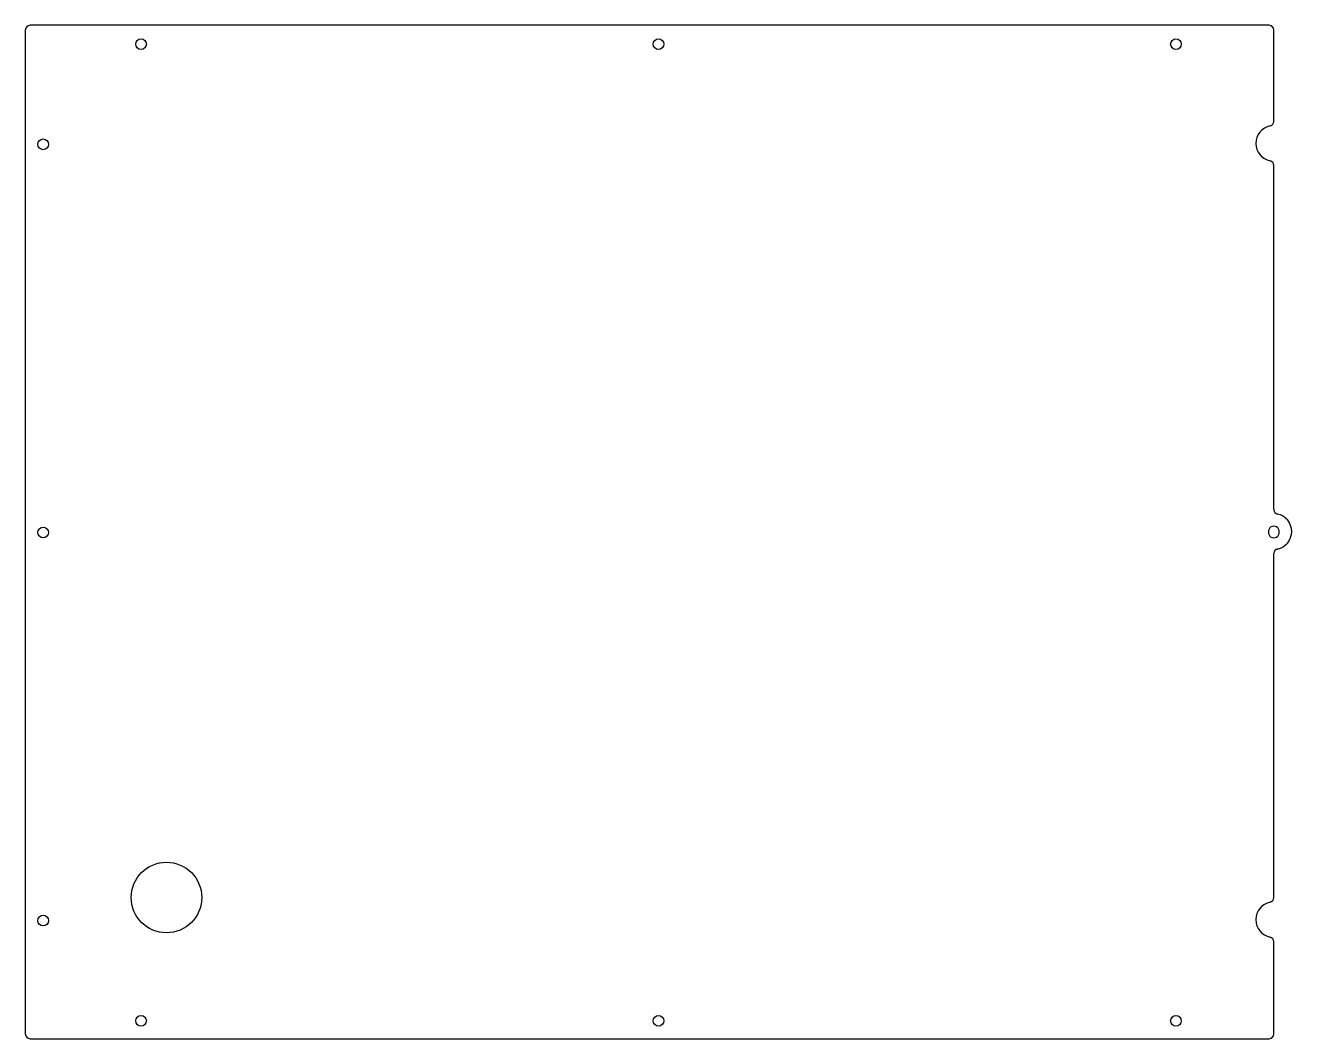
# Model space of a CAD drawing. Extents: x -13.3 to 13.6, y -10.8 to 10.8.
import ezdxf

# ---------------------------------------------------------------- set-up
doc = ezdxf.new("R2010")
doc.units = 0
doc.layers.get('0').update_dxf_attribs({"linetype": 'CONTINUOUS'})

msp = doc.modelspace()

# ---------------------------------------------------------------- linework, layer by layer
at = {"color": 7, "linetype": 'CONTINUOUS'}
for p, q in [((13.17, 10.77), (-13.17, 10.77)), ((-13.27, 10.67), (-13.27, -10.67)), ((13.27, 8.729), (13.27, 10.67)), ((13.27, 0.479), (13.27, 7.791)), ((13.27, -7.771), (13.27, -0.459)), ((13.27, -10.67), (13.27, -8.709)), ((-13.17, -10.77), (13.17, -10.77))]:
    msp.add_line(p, q, dxfattribs=at)
for centre, radius in [((-10.81, 10.37), 0.114), ((0.19, 10.37), 0.114), ((11.19, 10.37), 0.114), ((-12.89, 8.24), 0.114), ((-12.89, -0.01), 0.114), ((-10.27, -7.77), 0.75), ((-12.89, -8.26), 0.114), ((-10.81, -10.39), 0.114), ((0.19, -10.39), 0.114), ((11.19, -10.39), 0.114)]:
    msp.add_circle(centre, radius, dxfattribs=at)
for centre, radius, start, end in [((-13.17, 10.67), 0.1, 90, 180), ((13.17, 10.67), 0.1, 0, 90), ((13.27, 8.26), 0.38, 102.0247, 257.9753), ((13.17, 8.729), 0.1, 282.0247, 0), ((13.17, 7.791), 0.1, 0, 77.9753), ((13.37, 0.479), 0.1, 180, 257.9753), ((13.27, 0.01), 0.38, 282.0247, 77.9753), ((13.27, 0.01), 0.114, 354.9676, 185.0324), ((13.27, -0.01), 0.114, 174.9676, 5.0324), ((13.37, -0.459), 0.1, 102.0247, 180), ((13.17, -7.771), 0.1, 282.0247, 0), ((13.27, -8.24), 0.38, 102.0247, 257.9753), ((13.17, -8.709), 0.1, 0, 77.9753), ((-13.17, -10.67), 0.1, 180, 270), ((13.17, -10.67), 0.1, 270, 360)]:
    msp.add_arc(centre, radius, start, end, dxfattribs=at)

doc.saveas('drawing.dxf')
